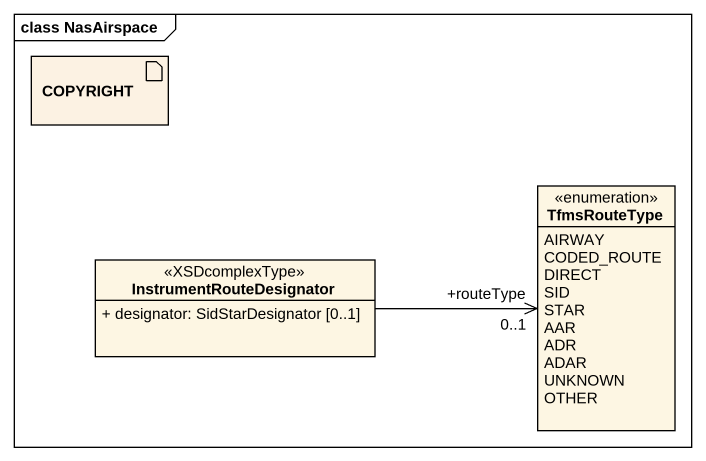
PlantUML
@startuml
mainframe class NasAirspace
allowmixing
hide circle
hide empty members
skinparam classAttributeIconSize 0
artifact COPYRIGHT #FCF2E3
enum TfmsRouteType {
  AIRWAY
  CODED_ROUTE
  DIRECT
  SID
  STAR
  AAR
  ADR
  ADAR
  UNKNOWN
  OTHER
}
class InstrumentRouteDesignator <<XSDcomplexType>> {
  + designator: SidStarDesignator [0..1]
}
InstrumentRouteDesignator -right-> "+routeType\n0..1" TfmsRouteType
@enduml
